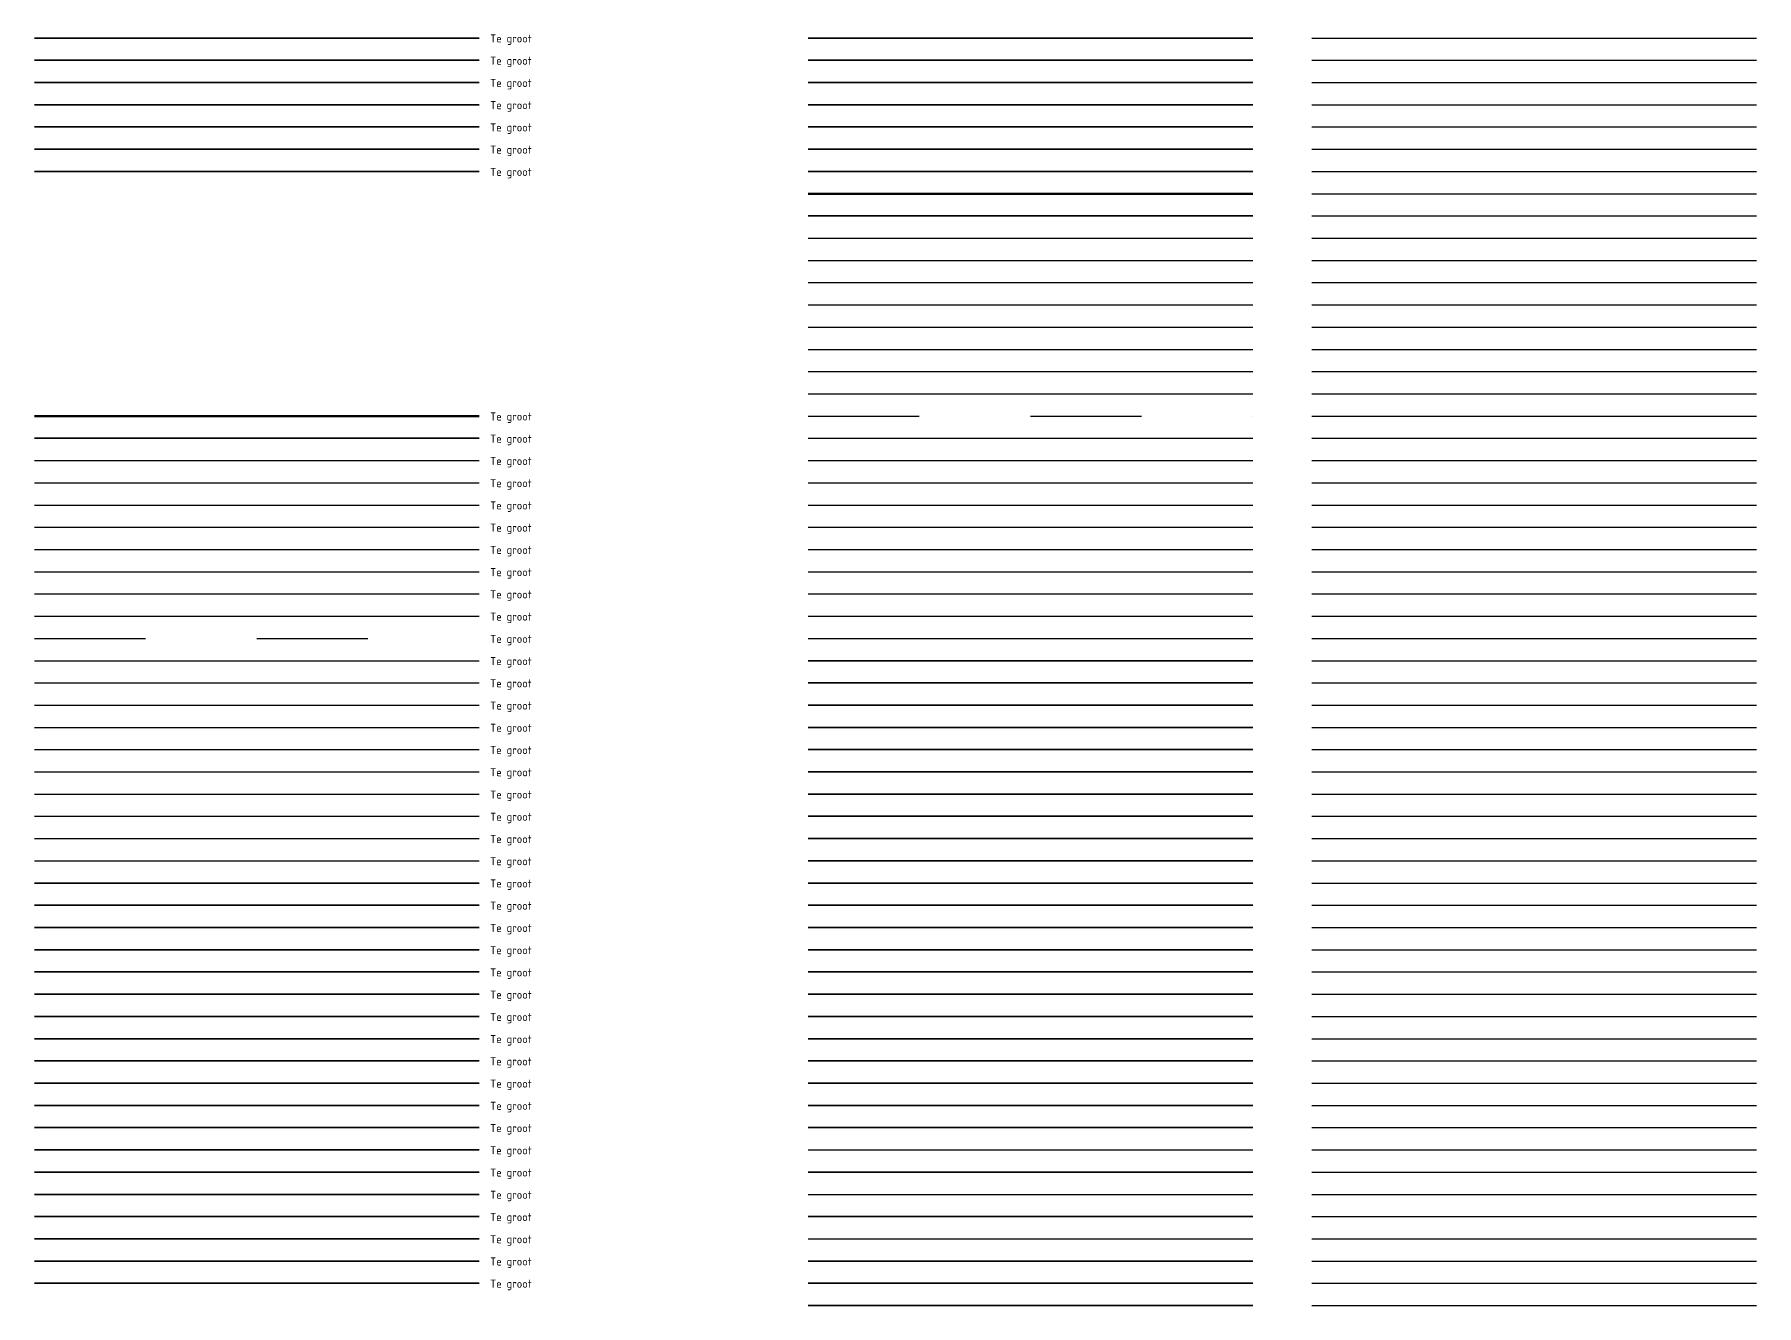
# Model space of a CAD drawing. Header units: metres. Extents: x 0 to 286, y 1 to 229.
# Drawn here: x 209 to 286.5, y 172 to 229.2 of the extents above; entities that cross this region are included whole.
import ezdxf
from ezdxf.lldxf.tags import DXFTag

# ---------------------------------------------------------------- set-up
doc = ezdxf.new("R2010")
doc.units = ezdxf.units.M
doc.linetypes.add('VH-PWSBAND-SO', pattern=[10, 5, -5])
for name, color, linetype, lineweight in [('V-WE-OG-AANPIJLING-T18', 10, 'Continuous', 18), ('V-WE-RI-DWA-G', 20, 'V-RI-DWA-SO', 35), ('V-WE-RI-DWA_LOZELEIDING-G', 20, 'V-RI-LOZELEIDING-SO', 35), ('V-WE-RI-DWA_RIOOLLEIDING-LINING-G', 20, 'V-RI-LINING-SO', 35), ('V-WE-RI-GWA_KOLKAANSLUITLEIDING-G', 30, 'V-RI-GWA_AANSLUITLEIDING-SO', 25), ('V-WE-RI-GWA_RIOOLLEIDING-G', 30, 'V-RI-GWA-SO', 35), ('V-WE-RI-HWA-G', 150, 'V-RI-HWA-SO', 35), ('V-WE-RI-HWA_KOLKAANSLUITLEIDING-G', 150, 'V-RI-HWA_AANSLUITLEIDING-SO', 25), ('V-WE-RI-ITR-G', 140, 'V-RI-ITR-SO', 35), ('V-WE-RI-ITR_KOLKAANSLUITLEIDING-G', 140, 'V-RI-ITR_AANSLUITLEIDING-SO', 25), ('V-WE-RI-OVERIG-G', 10, 'V-RI-OVERIG-SO', 35), ('V-WE-RI-OVERIG_DUIKER_KOLKAANSLUITLEIDING-G', 10, 'V-RI-AANSLUITLEIDING-SO', 35), ('V-WE-RI-RWZI_CIRCULATIELEIDING-G', 70, 'V-RI-RWZI_CIRCULATIELEIDING-SO', 35), ('V-WE-RI-RWZI_CONDENSAATLEIDING-G', 150, 'V-RI-RWZI_CONDENSAATLEIDING-SO', 35), ('V-WE-RI-RWZI_DOCEERLEIDING-G', 210, 'V-RI-RWZI_DOCEERLEIDING-SO', 35), ('V-WE-RI-RWZI_DRIJFLEIDING-G', 170, 'V-RI-RWZI_DRIJFLEIDING-SO', 35), ('V-WE-RI-RWZI_EFFLUENTIELEIDING-G', 90, 'V-RI-RWZI_EFFLUENTIELEIDING-SO', 35), ('V-WE-RI-RWZI_HOOFDPROCESLEIDING-G', 110, 'V-RI-RWZI_HOOFDPROCESLEIDING-SO', 35), ('V-WE-RI-RWZI_IJZERCHLORIDELEIDING-G', 130, 'V-RI-RWZI_IJZERCHLORIDELEIDING-SO', 35), ('V-WE-RI-RWZI_INFLUENTIELEIDING-G', 50, 'V-RI-RWZI_INFLUENTIELEIDING-SO', 35), ('V-WE-RI-RWZI_INGEDIKTSLIBLEIDING-G', 200, 'V-RI-RWZI_INGEDIKTSLIBLEIDING-SO', 35), ('V-WE-RI-RWZI_KORTSLUITLEIDING-G', 100, 'V-RI-RWZI_KORTSLUITLEIDING-SO', 35), ('V-WE-RI-RWZI_LUCHTLEIDING-G', 7, 'V-RI-RWZI_LUCHTLEIDING-SO', 35), ('V-WE-RI-RWZI_PROCESLEIDING-G', 30, 'V-RI-RWZI_PROCESLEIDING-SO', 35), ('V-WE-RI-RWZI_RECIRCULATIELEIDING-G', 60, 'V-RI-RWZI_RECIRCULATIELEIDING-SO', 35), ('V-WE-RI-RWZI_RETOURSLIBLEIDING-G', 180, 'V-RI-RWZI_RETOURSLIBLEIDING-SO', 35), ('V-WE-RI-RWZI_SLIBLEIDING-G', 40, 'V-RI-RWZI_SLIBLEIDING-SO', 35), ('V-WE-RI-RWZI_SURPLUSSLEIDING-G', 190, 'V-RI-RWZI_SURPLUSSLEIDING-SO', 35), ('V-WE-RI-RWZI_TERREINRIOLERING-G', 10, 'V-RI-RWZI_TERREINRIOLERING-SO', 35), ('V-WE-RI-RWZI_TERREINWATERLEIDING-G', 120, 'V-RI-RWZI_TERREINWATERLEIDING-SO', 35), ('V-WE-RI-VACUUMLEIDING-G', 10, 'V-RI-VACUUM-SO', 35), ('V-WE-VH-KANTOPSLUITING_AMSTELBAND-G', 60, 'V-VH-AMSTELBAND-SO', 25), ('V-WE-VH-KANTOPSLUITING_ASFALTBAND-G', 240, 'V-VH-ASFALTBAND-SO', 25), ('V-WE-VH-KANTOPSLUITING_BUSHALTEBAND-G', 30, 'V-VH-BUSHALTEBAND-SO', 25), ('V-WE-VH-KANTOPSLUITING_ELEMENT_BOOMKRANSBAND-G', 40, 'V-VH-BOOMKRANSBAND-SO', 25), ('V-WE-VH-KANTOPSLUITING_GAZONBAND-G', 90, 'V-VH-GAZONBAND-SO', 25), ('V-WE-VH-KANTOPSLUITING_GELEIDEBAND-G', 20, 'V-VH-GELEIDEBAND-SO', 25), ('V-WE-VH-KANTOPSLUITING_HAVENBAND-G', 140, 'V-VH-HAVENBAND-SO', 25), ('V-WE-VH-KANTOPSLUITING_LEICONBLOK-G', 7, 'V-VH-LEICON-SO', 25), ('V-WE-VH-KANTOPSLUITING_OPSLUITBAND-G', 150, 'V-VH-OPSLUITBAND-SO', 25), ('V-WE-VH-KANTOPSLUITING_PLATEAUBAND-G', 30, 'V-VH-PLATEAUBAND-SO', 25), ('V-WE-VH-KANTOPSLUITING_PWSBAND-G', 120, 'V-VH-PWSBAND-SO', 25), ('V-WE-VH-KANTOPSLUITING_PWSBAND_250X130-G', 120, 'VH-PWSBAND-SO', 25), ('V-WE-VH-KANTOPSLUITING_RIJWIELPADBAND-G', 10, 'V-VH-RIJWIELPADBAND-SO', 25), ('V-WE-VH-KANTOPSLUITING_SCHEIDINGSBAND-G', 190, 'V-VH-SCHEIDINGSBAND-SO', 25), ('V-WE-VH-KANTOPSLUITING_SIGNALERINGSBAND-G', 210, 'V-VH-SIGNALERINGSBAND-SO', 25), ('V-WE-VH-KANTOPSLUITING_TALUDBAND-G', 60, 'V-VH-TALUDBAND-SO', 25), ('V-WE-VH-KANTOPSLUITING_TROTTOIRBAND-G', 210, 'V-VH-TROTTOIRBAND-SO', 25), ('V-WE-VH-KANTOPSLUITING_TROTTOIRBAND_130X150-OP DE KOP-G', 210, 'V-VH-TROTTOIRBAND_OPKOP-SO', 25), ('V-WE-VH-KANTOPSLUITING_TROTTOIRBAND_RWS-G', 210, 'V-VH-RWSBAND-SO', 25), ('V-WE-VH-KANTOPSLUITING_VOORKANTBAND-G', 7, 'V-CONTINUOUS-SO', 25), ('V-WE-VW-MARKERING_DWARS_DRIEHOEK-G', 7, 'V-VW-HAAIETAND50_L', 35), ('V-WE-VW-MARKERING_DWARS_OVERSTEEK_BLOKSTREEP-G', 7, 'V-VW-BLOK50', 50), ('V-WE-WH-GRONDWATERLIJN-G', 150, 'V-AL-GRONDWATERLIJN-SO', 35), ('V-WE-WH-OVERLOOPGEBIED-G', 150, 'V-WH-OVERLOOPGEBIED-SO', 35), ('V-WE-WH-OVERSTORT-G', 7, 'V-WH-OVERSTORT-SO', 35), ('V-WE-WH-WATERBODEM-G', 90, 'V-AL-MAAIVELD-SO', 35), ('V-WE-WH-WINTERBED-G', 150, 'V-WH-WINTERBED-SO', 35), ('V-WE-WH-WINTERBERGING-G', 150, 'V-WH-WINTERBERGING-SO', 35), ('V-WE-WH-ZOMERBED-G', 150, 'V-WH-ZOMERBED-SO', 35)]:
    doc.layers.add(name, color=color, linetype=linetype, lineweight=lineweight)
doc.styles.add('NLCS-ISO-ANNOTATIEF-T18', font='NLCS-ISO.ttf', dxfattribs={"height": 1.8})
doc.styles.get("Standard").update_dxf_attribs({"font": 'arial.ttf'})
doc.linetypes.add('V-AL-GRONDWATERLIJN-SO', pattern='A,3,[23,NLCS.SHX,S=0.5,R=0,X=0,Y=0],3,[32,NLCS.SHX,S=1,R=0,X=0,Y=0],6', length=12)
doc.linetypes.add('V-AL-MAAIVELD-SO', pattern='A,4,[23,NLCS.SHX,S=0.5,R=0,X=0,Y=0],12,[40,NLCS.SHX,S=1,R=0,X=0,Y=-0.5],12', length=28)
doc.linetypes.add('V-CONTINUOUS-SO', pattern='A,3.5,[24,NLCS.SHX,S=0.5,R=0,X=0,Y=0],3.5', length=7)
doc.linetypes.add('V-RI-AANSLUITLEIDING-SO', pattern='A,1.25,[24,NLCS.SHX,S=1,R=0,X=0,Y=0],1.25,-1.8,2.5,-1.8', length=8.6)
doc.linetypes.add('V-RI-DWA-SO', pattern='A,2.5,[24,NLCS.SHX,S=1,R=0,X=0,Y=0],2.5,-3,0,-3', length=11)
doc.linetypes.add('V-RI-GWA-SO', pattern='A,3,[24,NLCS.SHX,S=1,R=0,X=0,Y=0],3,-3', length=9)
doc.linetypes.add('V-RI-GWA_AANSLUITLEIDING-SO', pattern='A,2,[24,NLCS.SHX,S=1,R=0,X=0,Y=0],2,-1.8,2.6,-1.8,2.6,-1.8,2.6,-1.8', length=19)
doc.linetypes.add('V-RI-HWA-SO', pattern='A,2.5,[24,NLCS.SHX,S=1,R=0,X=0,Y=0],2.5,-1.8', length=6.8)
doc.linetypes.add('V-RI-HWA_AANSLUITLEIDING-SO', pattern='A,1.5,[24,NLCS.SHX,S=1,R=0,X=0,Y=0],1.5,-1.8,3,-1.8,3,-1.8,3,-1.8', length=19.2)
doc.linetypes.add('V-RI-ITR-SO', pattern='A,2.5,[24,NLCS.SHX,S=1,R=0,X=0,Y=0],2.5,-2.4,0,-2.4,0,-2.4', length=12.2)
doc.linetypes.add('V-RI-ITR_AANSLUITLEIDING-SO', pattern='A,2,[24,NLCS.SHX,S=1,R=0,X=0,Y=0],2,-1.8,0,-1.8,0,-1.8', length=9.4)
doc.linetypes.add('V-RI-LINING-SO', pattern='A,3.75,[24,NLCS.SHX,S=1,R=0,X=0,Y=0],3.75,-3,0,-3,3,-3,0,-3', length=22.5)
doc.linetypes.add('V-RI-LOZELEIDING-SO', pattern='A,0.1,-4,[24,NLCS.SHX,S=1,R=0,X=0,Y=0],-4', length=8.1)
doc.linetypes.add('V-RI-OVERIG-SO', pattern='A,2.5,[24,NLCS.SHX,S=1,R=0,X=0,Y=0],2.5,-2,2,-2,0,-2,2,-2', length=17)
doc.linetypes.add('V-RI-RWZI_CIRCULATIELEIDING-SO', pattern='A,2,-2,1,[24,NLCS.SHX,S=1,R=0,X=0,Y=0],1,-2', length=8)
doc.linetypes.add('V-RI-RWZI_CONDENSAATLEIDING-SO', pattern='A,8,[24,NLCS.SHX,S=1,R=0,X=0,Y=0],8,-1,0,-1,0,-1', length=19)
doc.linetypes.add('V-RI-RWZI_DOCEERLEIDING-SO', pattern='A,2.5,[24,NLCS.SHX,S=1,R=0,X=0,Y=0],2.5,-2.4,1.75,-2.4', length=11.55)
doc.linetypes.add('V-RI-RWZI_DRIJFLEIDING-SO', pattern='A,2.5,[24,NLCS.SHX,S=1,R=0,X=0,Y=0],2.5,-4,0,-4,5,-4,0,-4', length=26)
doc.linetypes.add('V-RI-RWZI_EFFLUENTIELEIDING-SO', pattern='A,2.5,[24,NLCS.SHX,S=1,R=0,X=0,Y=0],2.5,-2.4,2.4,-2.4', length=12.2)
doc.linetypes.add('V-RI-RWZI_HOOFDPROCESLEIDING-SO', pattern='A,2,[24,NLCS.SHX,S=1,R=0,X=0,Y=0],2,-2,0,-2', length=8)
doc.linetypes.add('V-RI-RWZI_IJZERCHLORIDELEIDING-SO', pattern='A,8,[24,NLCS.SHX,S=1,R=0,X=0,Y=0],8,-4,0,-2,2,-2,0,-4', length=30)
doc.linetypes.add('V-RI-RWZI_INFLUENTIELEIDING-SO', pattern='A,2.5,[24,NLCS.SHX,S=1,R=0,X=0,Y=0],2.5,-1.8', length=6.8)
doc.linetypes.add('V-RI-RWZI_INGEDIKTSLIBLEIDING-SO', pattern='A,2.5,[24,NLCS.SHX,S=1,R=0,X=0,Y=0],2.5,-2.4,0,-2.4,0,-2.4', length=12.2)
doc.linetypes.add('V-RI-RWZI_KORTSLUITLEIDING-SO', pattern='A,1.25,[24,NLCS.SHX,S=1,R=0,X=0,Y=0],1.25,-1,1,-1,1,-1', length=7.5)
doc.linetypes.add('V-RI-RWZI_LUCHTLEIDING-SO', pattern='A,2.5,[24,NLCS.SHX,S=1,R=0,X=0,Y=0],2.5,-2.4,0,-2.4,0,-2.4', length=12.2)
doc.linetypes.add('V-RI-RWZI_PROCESLEIDING-SO', pattern='A,3,[24,NLCS.SHX,S=1,R=0,X=0,Y=0],3,-1.8,1.75,-1.8,1.75,-1.8,1.75,-1.8', length=18.45)
doc.linetypes.add('V-RI-RWZI_RECIRCULATIELEIDING-SO', pattern='A,7.5,[24,NLCS.SHX,S=1,R=0,X=0,Y=0],7.5,-1.5,1.5,-1.5,1.5,-1.5,1.5,-1.5', length=25.5)
doc.linetypes.add('V-RI-RWZI_RETOURSLIBLEIDING-SO', pattern='A,3,[24,NLCS.SHX,S=1,R=0,X=0,Y=0],3,-1.8,1.75,-1.8,1.75,-1.8,1.75,-1.8', length=18.45)
doc.linetypes.add('V-RI-RWZI_SLIBLEIDING-SO', pattern='A,2.5,[24,NLCS.SHX,S=1,R=0,X=0,Y=0],2.5,-3,0,-3', length=11)
doc.linetypes.add('V-RI-RWZI_SURPLUSSLEIDING-SO', pattern='A,4.5,[24,NLCS.SHX,S=1,R=0,X=0,Y=0],4.5,-3.75,0,-3.75,0,-3.75,0,-3.75', length=24)
doc.linetypes.add('V-RI-RWZI_TERREINRIOLERING-SO', pattern='A,3,[24,NLCS.SHX,S=1,R=0,X=0,Y=0],3,-1.8,2.4,-1.8,1.8,-1.8,2.4,-1.8', length=19.8)
doc.linetypes.add('V-RI-RWZI_TERREINWATERLEIDING-SO', pattern='A,12,[24,NLCS.SHX,S=1,R=0,X=-3,Y=0],-3,0,-3', length=18)
tags = doc.linetypes.add('V-RI-VACUUM-SO', pattern='A,3.5,[24,NLCS.SHX,S=1,R=0,X=0,Y=0],3.5,-2,["V",Standard,S=1.8,R=0,X=-0.5,Y=-0.9],-2,3.5,[24,NLCS.SHX,S=0.5,R=0,X=0,Y=0],3.5,-2,[102,NLCS.SHX,S=1,R=180,X=0,Y=0],-2', length=22).pattern_tags.tags
tags[14] = DXFTag(74, 10)
doc.linetypes.add('V-VH-AMSTELBAND-SO', pattern='A,8,[24,NLCS.SHX,S=1,R=0,X=0,Y=0],8,-4,0,-2,2,-2,0,-4', length=30)
doc.linetypes.add('V-VH-ASFALTBAND-SO', pattern='A,8,[24,NLCS.SHX,S=1,R=0,X=0,Y=0],8,-4,0,-2,0,-2,0,-4', length=28)
doc.linetypes.add('V-VH-BOOMKRANSBAND-SO', pattern='A,1.25,[24,NLCS.SHX,S=1,R=0,X=0,Y=0],1.25,-1,1,-1,1,-1', length=7.5)
doc.linetypes.add('V-VH-BUSHALTEBAND-SO', pattern='A,2,-2,1,[24,NLCS.SHX,S=1,R=0,X=0,Y=0],1,-2', length=8)
doc.linetypes.add('V-VH-GAZONBAND-SO', pattern='A,2.5,[24,NLCS.SHX,S=1,R=0,X=0,Y=0],2.5,-2', length=7)
doc.linetypes.add('V-VH-GELEIDEBAND-SO', pattern='A,2,-2,0,-2,1,[24,NLCS.SHX,S=1,R=0,X=0,Y=0],1,-2,0,-2', length=12)
doc.linetypes.add('V-VH-HAVENBAND-SO', pattern='A,6,[24,NLCS.SHX,S=1,R=0,X=0,Y=0],6,-3,1.5,-3,0,-3,1.5,-3', length=27)
doc.linetypes.add('V-VH-LEICON-SO', pattern='A,7.5,[24,NLCS.SHX,S=1,R=0,X=0,Y=0],7.5,-2,1,-2,2,-2,1,-2', length=27)
doc.linetypes.add('V-VH-OPSLUITBAND-SO', pattern='A,4,-2,2,-2,2,[24,NLCS.SHX,S=1,R=0,X=0,Y=0],2,-2,2,-2', length=20)
doc.linetypes.add('V-VH-PLATEAUBAND-SO', pattern='A,2,-2,0,-2,1,[24,NLCS.SHX,S=1,R=0,X=0,Y=0],1,-2,0,-2', length=12)
doc.linetypes.add('V-VH-PWSBAND-SO', pattern='A,2.5,[24,NLCS.SHX,S=1,R=0,X=0,Y=0],2.5,-5', length=10)
doc.linetypes.add('V-VH-RIJWIELPADBAND-SO', pattern='A,4,[24,NLCS.SHX,S=1,R=0,X=0,Y=0],4,-2,2,-2,0,-2,2,-2', length=20)
doc.linetypes.add('V-VH-RWSBAND-SO', pattern='A,5,[24,NLCS.SHX,S=1,R=0,X=0,Y=0],5,-2,2,-2,2,-2,2,-2', length=24)
doc.linetypes.add('V-VH-SCHEIDINGSBAND-SO', pattern='A,2,[24,NLCS.SHX,S=1,R=0,X=0,Y=0],2,-2,0,-2,0,-2', length=10)
doc.linetypes.add('V-VH-SIGNALERINGSBAND-SO', pattern='A,2,[24,NLCS.SHX,S=1,R=0,X=0,Y=0],2,-0.5,[6,NLCS.SHX,S=0.025,R=0,X=-0.1,Y=0],-0.5', length=5)
doc.linetypes.add('V-VH-TALUDBAND-SO', pattern='A,8,[24,NLCS.SHX,S=1,R=0,X=0,Y=0],8,-4,0,-2,0,-2,0,-2,0,-4', length=30)
doc.linetypes.add('V-VH-TROTTOIRBAND-SO', pattern='A,2.5,[24,NLCS.SHX,S=1,R=0,X=0,Y=0],2.5,-2,2,-2,2,-2', length=15)
doc.linetypes.add('V-VH-TROTTOIRBAND_OPKOP-SO', pattern='A,2.5,[24,NLCS.SHX,S=1,R=0,X=0,Y=0],2.5,-2,2,-0.75,[7,NLCS.SHX,S=0.25,R=0,X=0,Y=0],-0.75,2,-2', length=14.5)
doc.linetypes.add('V-VW-BLOK50', pattern='A,0,-0.5,[140,NLCS.SHX,S=1,R=0,X=-0.5,Y=0],-0.5', length=1)
doc.linetypes.add('V-VW-HAAIETAND50_L', pattern='A,0,-0.5,[142,NLCS.SHX,S=1,R=0,X=-0.625,Y=-0.25],-0.5', length=1)
doc.linetypes.add('V-WH-OVERLOOPGEBIED-SO', pattern='A,6,[24,NLCS.SHX,S=1,R=0,X=0,Y=0],6,-1.5,3,-1.5', length=18)
doc.linetypes.add('V-WH-OVERSTORT-SO', pattern='A,5,[24,NLCS.SHX,S=1,R=0,X=0,Y=0],5,-1.5,2.5,-1.5', length=15.5)
tags = doc.linetypes.add('V-WH-WINTERBED-SO', pattern='A,3,-1.75,["WB",Standard,S=1.8,R=0,X=1.5,Y=0.9],-1.75,3,-1.75,3,-1.75,1.5,[24,NLCS.SHX,S=1,R=0,X=0,Y=0],1.5,-1.75,3,-1.75', length=25.5).pattern_tags.tags
tags[6] = DXFTag(74, 10)
doc.linetypes.add('V-WH-WINTERBERGING-SO', pattern='A,1.5,[24,NLCS.SHX,S=1,R=0,X=0,Y=0],1.5,-6.5', length=9.5)
tags = doc.linetypes.add('V-WH-ZOMERBED-SO', pattern='A,3,-1.75,["ZB",Standard,S=1.8,R=0,X=1.5,Y=0.9],-1.75,3,-1.75,3,-1.75,1.5,[24,NLCS.SHX,S=1,R=0,X=0,Y=0],1.5,-1.75,3,-1.75', length=25.5).pattern_tags.tags
tags[6] = DXFTag(74, 10)

msp = doc.modelspace()

# ---------------------------------------------------------------- linework, layer by layer
at = {"layer": 'V-WE-RI-DWA-G', "color": 1}
msp.add_line((243.797, 174), (263.797, 174), dxfattribs=at)
at = {"layer": 'V-WE-RI-DWA_LOZELEIDING-G', "color": 1}
msp.add_line((243.797, 172), (263.797, 172), dxfattribs=at)
at = {"layer": 'V-WE-RI-DWA_RIOOLLEIDING-LINING-G', "color": 1}
msp.add_line((243.797, 173), (263.797, 173), dxfattribs=at)
at = {"layer": 'V-WE-RI-GWA_KOLKAANSLUITLEIDING-G', "color": 1}
msp.add_line((243.797, 175), (263.797, 175), dxfattribs=at)
at = {"layer": 'V-WE-RI-GWA_RIOOLLEIDING-G', "color": 1}
msp.add_line((243.797, 176), (263.797, 176), dxfattribs=at)
at = {"layer": 'V-WE-RI-HWA-G', "color": 1}
msp.add_line((243.797, 178), (263.797, 178), dxfattribs=at)
at = {"layer": 'V-WE-RI-HWA_KOLKAANSLUITLEIDING-G', "color": 1}
msp.add_line((243.797, 177), (263.797, 177), dxfattribs=at)
at = {"layer": 'V-WE-RI-ITR-G', "color": 1}
msp.add_line((243.797, 180), (263.797, 180), dxfattribs=at)
at = {"layer": 'V-WE-RI-ITR_KOLKAANSLUITLEIDING-G', "color": 1}
msp.add_line((243.797, 179), (263.797, 179), dxfattribs=at)
at = {"layer": 'V-WE-RI-OVERIG-G', "color": 1}
msp.add_line((243.797, 182), (263.797, 182), dxfattribs=at)
at = {"layer": 'V-WE-RI-OVERIG_DUIKER_KOLKAANSLUITLEIDING-G', "color": 1}
msp.add_line((243.797, 181), (263.797, 181), dxfattribs=at)
at = {"layer": 'V-WE-RI-RWZI_CIRCULATIELEIDING-G', "color": 1}
for p, q in [((243.797, 183), (263.797, 183)), ((208.991, 173), (228.991, 173))]:
    msp.add_line(p, q, dxfattribs=at)
at = {"layer": 'V-WE-RI-RWZI_CONDENSAATLEIDING-G', "color": 1}
for p, q in [((243.797, 184), (263.797, 184)), ((208.991, 174), (228.991, 174))]:
    msp.add_line(p, q, dxfattribs=at)
at = {"layer": 'V-WE-RI-RWZI_DOCEERLEIDING-G', "color": 1}
for p, q in [((243.797, 185), (263.797, 185)), ((208.991, 175), (228.991, 175))]:
    msp.add_line(p, q, dxfattribs=at)
at = {"layer": 'V-WE-RI-RWZI_DRIJFLEIDING-G', "color": 1}
for p, q in [((243.797, 186), (263.797, 186)), ((208.991, 176), (228.991, 176))]:
    msp.add_line(p, q, dxfattribs=at)
at = {"layer": 'V-WE-RI-RWZI_EFFLUENTIELEIDING-G', "color": 1}
for p, q in [((243.797, 187), (263.797, 187)), ((208.991, 177), (228.991, 177))]:
    msp.add_line(p, q, dxfattribs=at)
at = {"layer": 'V-WE-RI-RWZI_HOOFDPROCESLEIDING-G', "color": 1}
for p, q in [((243.797, 188), (263.797, 188)), ((208.991, 178), (228.991, 178))]:
    msp.add_line(p, q, dxfattribs=at)
at = {"layer": 'V-WE-RI-RWZI_IJZERCHLORIDELEIDING-G', "color": 1}
for p, q in [((243.797, 189), (263.797, 189)), ((208.991, 179), (228.991, 179))]:
    msp.add_line(p, q, dxfattribs=at)
at = {"layer": 'V-WE-RI-RWZI_INFLUENTIELEIDING-G', "color": 1}
for p, q in [((243.797, 190), (263.797, 190)), ((208.991, 180), (228.991, 180))]:
    msp.add_line(p, q, dxfattribs=at)
at = {"layer": 'V-WE-RI-RWZI_INGEDIKTSLIBLEIDING-G', "color": 1}
for p, q in [((243.797, 191), (263.797, 191)), ((208.991, 181), (228.991, 181))]:
    msp.add_line(p, q, dxfattribs=at)
at = {"layer": 'V-WE-RI-RWZI_KORTSLUITLEIDING-G', "color": 1}
for p, q in [((243.797, 192), (263.797, 192)), ((208.991, 182), (228.991, 182))]:
    msp.add_line(p, q, dxfattribs=at)
at = {"layer": 'V-WE-RI-RWZI_LUCHTLEIDING-G', "color": 1}
for p, q in [((243.797, 193), (263.797, 193)), ((208.991, 183), (228.991, 183))]:
    msp.add_line(p, q, dxfattribs=at)
at = {"layer": 'V-WE-RI-RWZI_PROCESLEIDING-G', "color": 1}
for p, q in [((243.797, 194), (263.797, 194)), ((208.991, 184), (228.991, 184))]:
    msp.add_line(p, q, dxfattribs=at)
at = {"layer": 'V-WE-RI-RWZI_RECIRCULATIELEIDING-G', "color": 1}
for p, q in [((243.797, 195), (263.797, 195)), ((208.991, 185), (228.991, 185))]:
    msp.add_line(p, q, dxfattribs=at)
at = {"layer": 'V-WE-RI-RWZI_RETOURSLIBLEIDING-G', "color": 1}
for p, q in [((243.797, 196), (263.797, 196)), ((208.991, 186), (228.991, 186))]:
    msp.add_line(p, q, dxfattribs=at)
at = {"layer": 'V-WE-RI-RWZI_SLIBLEIDING-G', "color": 1}
for p, q in [((243.797, 197), (263.797, 197)), ((208.991, 187), (228.991, 187))]:
    msp.add_line(p, q, dxfattribs=at)
at = {"layer": 'V-WE-RI-RWZI_SURPLUSSLEIDING-G', "color": 1}
for p, q in [((243.797, 198), (263.797, 198)), ((208.991, 188), (228.991, 188))]:
    msp.add_line(p, q, dxfattribs=at)
at = {"layer": 'V-WE-RI-RWZI_TERREINRIOLERING-G', "color": 1}
for p, q in [((243.797, 199), (263.797, 199)), ((208.991, 189), (228.991, 189))]:
    msp.add_line(p, q, dxfattribs=at)
at = {"layer": 'V-WE-RI-RWZI_TERREINWATERLEIDING-G', "color": 1}
for p, q in [((243.797, 200), (263.797, 200)), ((208.991, 190), (228.991, 190))]:
    msp.add_line(p, q, dxfattribs=at)
at = {"layer": 'V-WE-RI-VACUUMLEIDING-G', "color": 1}
for p, q in [((243.797, 201), (263.797, 201)), ((208.991, 191), (228.991, 191))]:
    msp.add_line(p, q, dxfattribs=at)
at = {"layer": 'V-WE-VH-KANTOPSLUITING_AMSTELBAND-G', "color": 2}
for p, q in [((243.797, 202), (263.797, 202)), ((208.991, 192), (228.991, 192))]:
    msp.add_line(p, q, dxfattribs=at)
at = {"layer": 'V-WE-VH-KANTOPSLUITING_ASFALTBAND-G', "color": 2}
for p, q in [((243.797, 203), (263.797, 203)), ((208.991, 193), (228.991, 193))]:
    msp.add_line(p, q, dxfattribs=at)
at = {"layer": 'V-WE-VH-KANTOPSLUITING_BUSHALTEBAND-G', "color": 2}
for p, q in [((243.797, 204), (263.797, 204)), ((208.991, 194), (228.991, 194))]:
    msp.add_line(p, q, dxfattribs=at)
at = {"layer": 'V-WE-VH-KANTOPSLUITING_ELEMENT_BOOMKRANSBAND-G', "color": 2}
for p, q in [((243.797, 205), (263.797, 205)), ((208.991, 195), (228.991, 195))]:
    msp.add_line(p, q, dxfattribs=at)
at = {"layer": 'V-WE-VH-KANTOPSLUITING_GAZONBAND-G', "color": 2}
for p, q in [((243.797, 206), (263.797, 206)), ((208.991, 196), (228.991, 196))]:
    msp.add_line(p, q, dxfattribs=at)
at = {"layer": 'V-WE-VH-KANTOPSLUITING_GELEIDEBAND-G', "color": 2}
for p, q in [((243.797, 207), (263.797, 207)), ((208.991, 197), (228.991, 197))]:
    msp.add_line(p, q, dxfattribs=at)
at = {"layer": 'V-WE-VH-KANTOPSLUITING_HAVENBAND-G', "color": 2}
for p, q in [((243.797, 208), (263.797, 208)), ((208.991, 198), (228.991, 198))]:
    msp.add_line(p, q, dxfattribs=at)
at = {"layer": 'V-WE-VH-KANTOPSLUITING_LEICONBLOK-G', "color": 2}
for p, q in [((243.797, 209), (263.797, 209)), ((208.991, 199), (228.991, 199))]:
    msp.add_line(p, q, dxfattribs=at)
at = {"layer": 'V-WE-VH-KANTOPSLUITING_OPSLUITBAND-G', "color": 2}
for p, q in [((243.797, 210), (263.797, 210)), ((208.991, 200), (228.991, 200))]:
    msp.add_line(p, q, dxfattribs=at)
at = {"layer": 'V-WE-VH-KANTOPSLUITING_PLATEAUBAND-G', "color": 2}
for p, q in [((243.797, 211), (263.797, 211)), ((208.991, 201), (228.991, 201))]:
    msp.add_line(p, q, dxfattribs=at)
at = {"layer": 'V-WE-VH-KANTOPSLUITING_PWSBAND-G', "color": 2}
for p, q in [((243.797, 213), (263.797, 213)), ((208.991, 203), (228.991, 203))]:
    msp.add_line(p, q, dxfattribs=at)
at = {"layer": 'V-WE-VH-KANTOPSLUITING_PWSBAND_250X130-G', "color": 2}
for p, q in [((243.797, 212), (263.797, 212)), ((208.991, 202), (228.991, 202))]:
    msp.add_line(p, q, dxfattribs=at)
at = {"layer": 'V-WE-VH-KANTOPSLUITING_RIJWIELPADBAND-G', "color": 2}
for p, q in [((243.797, 214), (263.797, 214)), ((208.991, 204), (228.991, 204))]:
    msp.add_line(p, q, dxfattribs=at)
at = {"layer": 'V-WE-VH-KANTOPSLUITING_SCHEIDINGSBAND-G', "color": 2}
for p, q in [((243.797, 215), (263.797, 215)), ((208.991, 205), (228.991, 205))]:
    msp.add_line(p, q, dxfattribs=at)
at = {"layer": 'V-WE-VH-KANTOPSLUITING_SIGNALERINGSBAND-G', "color": 2}
for p, q in [((243.797, 216), (263.797, 216)), ((208.991, 206), (228.991, 206))]:
    msp.add_line(p, q, dxfattribs=at)
at = {"layer": 'V-WE-VH-KANTOPSLUITING_TALUDBAND-G', "color": 2}
for p, q in [((243.797, 217), (263.797, 217)), ((208.991, 207), (228.991, 207))]:
    msp.add_line(p, q, dxfattribs=at)
at = {"layer": 'V-WE-VH-KANTOPSLUITING_TROTTOIRBAND-G', "color": 2}
for p, q in [((243.797, 220), (263.797, 220)), ((208.991, 210), (228.991, 210))]:
    msp.add_line(p, q, dxfattribs=at)
at = {"layer": 'V-WE-VH-KANTOPSLUITING_TROTTOIRBAND_130X150-OP DE KOP-G', "color": 2}
for p, q in [((243.797, 218), (263.797, 218)), ((208.991, 208), (228.991, 208))]:
    msp.add_line(p, q, dxfattribs=at)
at = {"layer": 'V-WE-VH-KANTOPSLUITING_TROTTOIRBAND_RWS-G', "color": 2}
for p, q in [((243.797, 219), (263.797, 219)), ((208.991, 209), (228.991, 209))]:
    msp.add_line(p, q, dxfattribs=at)
at = {"layer": 'V-WE-VH-KANTOPSLUITING_VOORKANTBAND-G', "flags": 128}
for points in [[(266.462, 229), (286.462, 229)], [(266.462, 228), (286.462, 228)], [(266.462, 227), (286.462, 227)], [(266.462, 226), (286.462, 226)], [(266.462, 225), (286.462, 225)], [(266.462, 224), (286.462, 224)], [(266.462, 223), (286.462, 223)], [(266.462, 222), (286.462, 222)], [(266.462, 221), (286.462, 221)], [(266.462, 220), (286.462, 220)], [(266.462, 219), (286.462, 219)], [(266.462, 218), (286.462, 218)], [(266.462, 217), (286.462, 217)], [(266.462, 216), (286.462, 216)], [(266.462, 215), (286.462, 215)], [(266.462, 214), (286.462, 214)], [(266.462, 213), (286.462, 213)], [(266.462, 212), (286.462, 212)], [(266.462, 211), (286.462, 211)], [(266.462, 210), (286.462, 210)], [(266.462, 209), (286.462, 209)], [(266.462, 208), (286.462, 208)], [(266.462, 207), (286.462, 207)], [(266.462, 206), (286.462, 206)], [(266.462, 205), (286.462, 205)], [(266.462, 204), (286.462, 204)], [(266.462, 203), (286.462, 203)], [(266.462, 202), (286.462, 202)], [(266.462, 201), (286.462, 201)], [(266.462, 200), (286.462, 200)], [(266.462, 199), (286.462, 199)], [(266.462, 198), (286.462, 198)], [(266.462, 197), (286.462, 197)], [(266.462, 196), (286.462, 196)], [(266.462, 195), (286.462, 195)], [(266.462, 194), (286.462, 194)], [(266.462, 193), (286.462, 193)], [(266.462, 192), (286.462, 192)], [(266.462, 191), (286.462, 191)], [(266.462, 190), (286.462, 190)], [(266.462, 189), (286.462, 189)], [(266.462, 188), (286.462, 188)], [(266.462, 187), (286.462, 187)], [(266.462, 186), (286.462, 186)], [(266.462, 185), (286.462, 185)], [(266.462, 184), (286.462, 184)], [(266.462, 183), (286.462, 183)], [(266.462, 182), (286.462, 182)], [(266.462, 181), (286.462, 181)], [(266.462, 180), (286.462, 180)], [(266.462, 179), (286.462, 179)], [(266.462, 178), (286.462, 178)], [(266.462, 177), (286.462, 177)], [(266.462, 176), (286.462, 176)], [(266.462, 175), (286.462, 175)], [(266.462, 174), (286.462, 174)], [(266.462, 173), (286.462, 173)], [(266.462, 172), (286.462, 172)]]:
    msp.add_lwpolyline(points, dxfattribs=at)
at = {"layer": 'V-WE-VW-MARKERING_DWARS_DRIEHOEK-G', "color": 3}
for p, q in [((243.797, 221), (263.797, 221)), ((208.991, 211), (228.991, 211))]:
    msp.add_line(p, q, dxfattribs=at)
at = {"layer": 'V-WE-VW-MARKERING_DWARS_OVERSTEEK_BLOKSTREEP-G', "color": 3}
for p, q in [((243.797, 222), (263.797, 222)), ((208.991, 212), (228.991, 212))]:
    msp.add_line(p, q, dxfattribs=at)
at = {"layer": 'V-WE-WH-GRONDWATERLIJN-G', "color": 4}
for p, q in [((208.991, 223), (228.991, 223)), ((243.797, 223), (263.797, 223))]:
    msp.add_line(p, q, dxfattribs=at)
at = {"layer": 'V-WE-WH-OVERLOOPGEBIED-G', "color": 4}
for p, q in [((208.991, 224), (228.991, 224)), ((243.797, 224), (263.797, 224))]:
    msp.add_line(p, q, dxfattribs=at)
at = {"layer": 'V-WE-WH-OVERSTORT-G', "color": 4}
for p, q in [((208.991, 225), (228.991, 225)), ((243.797, 225), (263.797, 225))]:
    msp.add_line(p, q, dxfattribs=at)
at = {"layer": 'V-WE-WH-WATERBODEM-G', "color": 4}
for p, q in [((208.991, 226), (228.991, 226)), ((243.797, 226), (263.797, 226))]:
    msp.add_line(p, q, dxfattribs=at)
at = {"layer": 'V-WE-WH-WINTERBED-G', "color": 4}
for p, q in [((208.991, 227), (228.991, 227)), ((243.797, 227), (263.797, 227))]:
    msp.add_line(p, q, dxfattribs=at)
at = {"layer": 'V-WE-WH-WINTERBERGING-G', "color": 4}
for p, q in [((208.991, 228), (228.991, 228)), ((243.797, 228), (263.797, 228))]:
    msp.add_line(p, q, dxfattribs=at)
at = {"layer": 'V-WE-WH-ZOMERBED-G', "color": 4}
for p, q in [((208.991, 229), (228.991, 229)), ((243.797, 229), (263.797, 229))]:
    msp.add_line(p, q, dxfattribs=at)

# ---------------------------------------------------------------- texts
at = {"layer": 'V-WE-OG-AANPIJLING-T18', "style": 'NLCS-ISO-ANNOTATIEF-T18'}
for p in [(229.491, 228.8), (229.491, 227.8), (229.491, 226.8), (229.491, 225.8), (229.491, 224.8), (229.491, 223.8), (229.491, 222.8), (229.491, 211.8), (229.491, 210.8), (229.491, 209.8), (229.491, 208.8), (229.491, 207.8), (229.491, 206.8), (229.491, 205.8), (229.491, 204.8), (229.491, 203.8), (229.491, 202.8), (229.491, 201.8), (229.491, 200.8), (229.491, 199.8), (229.491, 198.8), (229.491, 197.8), (229.491, 196.8), (229.491, 195.8), (229.491, 194.8), (229.491, 193.8), (229.491, 192.8), (229.491, 191.8), (229.491, 190.8), (229.491, 189.8), (229.491, 188.8), (229.491, 187.8), (229.491, 186.8), (229.491, 185.8), (229.491, 184.8), (229.491, 183.8), (229.491, 182.8), (229.491, 181.8), (229.491, 180.8), (229.491, 179.8), (229.491, 178.8), (229.491, 177.8), (229.491, 176.8), (229.491, 175.8), (229.491, 174.8), (229.491, 173.8), (229.491, 172.8)]:
    msp.add_text('Te groot', height=0.36, dxfattribs=at).set_placement(p)

doc.saveas('drawing.dxf')
